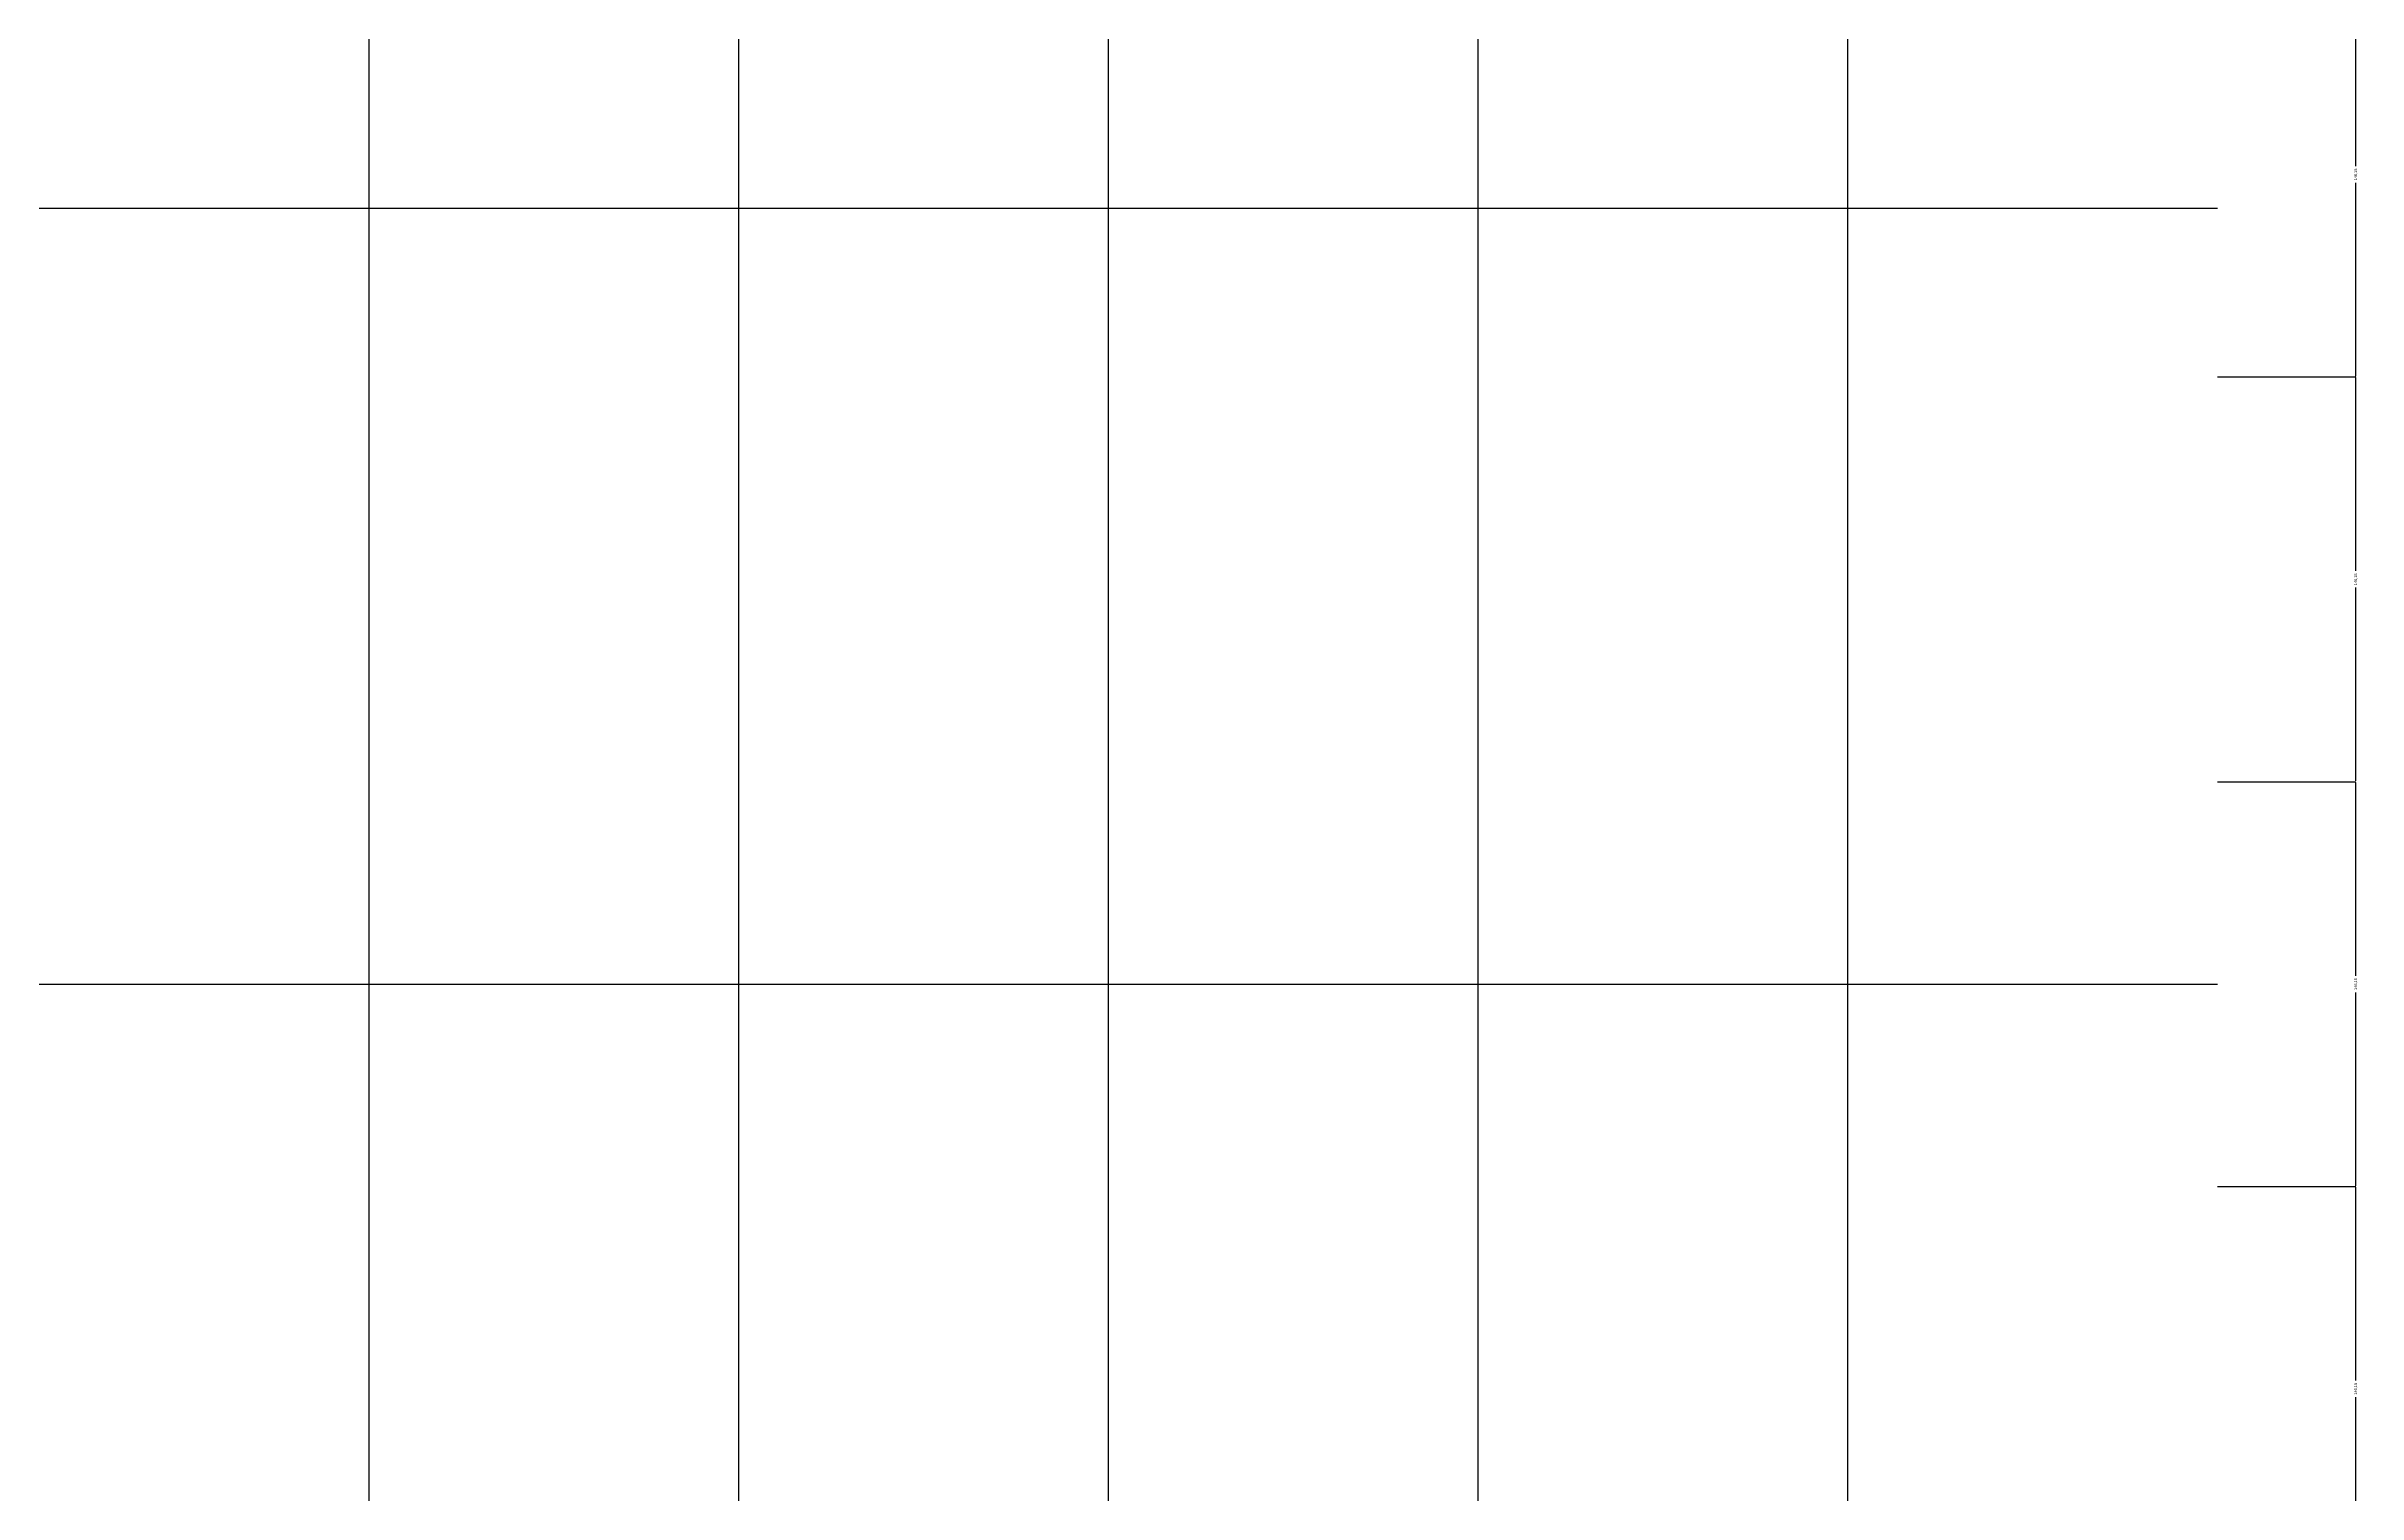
# Model space of a CAD drawing. Header units: inches. Extents: x -5298 to 11252, y 8210 to 22495.
# Drawn here: x 9996 to 10831, y 16371 to 16894 of the extents above; entities that cross this region are included whole.
import ezdxf

# ---------------------------------------------------------------- set-up
doc = ezdxf.new("R2010")
doc.units = ezdxf.units.IN
doc.header["$LTSCALE"] = 55
doc.header["$MEASUREMENT"] = 0
doc.layers.get('Defpoints').update_dxf_attribs({"color": 40})
doc.layers.add('BEAM', color=3, linetype='Continuous')
doc.layers.add('dim', color=2, linetype='Continuous')
doc.styles.get("Standard").update_dxf_attribs({"font": 'arial.ttf'})
doc.dimstyles.get("Standard").update_dxf_attribs({"dimtxt": 2.5, "dimasz": 2.5, "dimexe": 1.25, "dimexo": 0.625, "dimtad": 1, "dimtxsty": 'Standard', "dimcen": 2.5, "dimazin": 3, "dimtfac": 1, "dimtmove": 0, "dimatfit": 3})

# ---------------------------------------------------------------- blocks, each defined once
blk = doc.blocks.new('_CLOSEDFILLED')
at = {"color": 0, "linetype": 'BYBLOCK'}
blk.add_solid([(-1, 0.2), (0, 0), (-1, -0.2)], dxfattribs=at)
blk = doc.blocks.new('*D172')
at = {"color": 2}
for p, q in [((10780.33, 16482.25), (10830.33, 16482.25)), ((10830.33, 16412.18), (10830.33, 16482)), ((10830.33, 16336.35), (10830.33, 16406.18)), ((10780.33, 16336.1), (10830.33, 16336.1))]:
    blk.add_line(p, q, dxfattribs=at)
at = {"layer": 'Defpoints'}
for p in [(10780.33, 16482.25), (10780.33, 16336.1), (10830.33, 16336.1)]:
    blk.add_point(p, dxfattribs=at)
at = {"layer": 'dim', "color": 2, "xscale": 0.25, "yscale": 0.25}
for p, rotation in [((10830.33, 16482.25), 90), ((10830.33, 16336.1), 270)]:
    blk.add_blockref('_CLOSEDFILLED', p, dxfattribs=dict(at, rotation=rotation))
at = {"layer": 'dim', "color": 0, "insert": (10830.33, 16409.18), "char_height": 1, "attachment_point": 5, "rotation": 90}
blk.add_mtext('146,15', dxfattribs=at)
blk = doc.blocks.new('*D173')
at = {"color": 2}
for p, q in [((10780.33, 16628.4), (10830.33, 16628.4)), ((10830.33, 16558.32), (10830.33, 16628.15)), ((10830.33, 16482.5), (10830.33, 16552.32)), ((10780.33, 16482.25), (10830.33, 16482.25))]:
    blk.add_line(p, q, dxfattribs=at)
at = {"layer": 'Defpoints'}
for p in [(10780.33, 16628.4), (10780.33, 16482.25), (10830.33, 16482.25)]:
    blk.add_point(p, dxfattribs=at)
at = {"layer": 'dim', "color": 2, "xscale": 0.25, "yscale": 0.25}
for p, rotation in [((10830.33, 16628.4), 90), ((10830.33, 16482.25), 270)]:
    blk.add_blockref('_CLOSEDFILLED', p, dxfattribs=dict(at, rotation=rotation))
at = {"layer": 'dim', "color": 0, "insert": (10830.33, 16555.32), "char_height": 1, "attachment_point": 5, "rotation": 90}
blk.add_mtext('146,15', dxfattribs=at)
blk = doc.blocks.new('*D174')
at = {"color": 2}
for p, q in [((10780.33, 16774.54), (10830.33, 16774.54)), ((10830.33, 16704.47), (10830.33, 16774.29)), ((10830.33, 16628.65), (10830.33, 16698.47)), ((10780.33, 16628.4), (10830.33, 16628.4))]:
    blk.add_line(p, q, dxfattribs=at)
at = {"layer": 'Defpoints'}
for p in [(10780.33, 16774.54), (10780.33, 16628.4), (10830.33, 16628.4)]:
    blk.add_point(p, dxfattribs=at)
at = {"layer": 'dim', "color": 2, "xscale": 0.25, "yscale": 0.25}
for p, rotation in [((10830.33, 16774.54), 90), ((10830.33, 16628.4), 270)]:
    blk.add_blockref('_CLOSEDFILLED', p, dxfattribs=dict(at, rotation=rotation))
at = {"layer": 'dim', "color": 0, "insert": (10830.33, 16701.47), "char_height": 1, "attachment_point": 5, "rotation": 90}
blk.add_mtext('146,15', dxfattribs=at)
blk = doc.blocks.new('*D175')
at = {"color": 2}
for p, q in [((10780.33, 16920.69), (10830.33, 16920.69)), ((10830.33, 16850.62), (10830.33, 16920.44)), ((10830.33, 16774.79), (10830.33, 16844.62)), ((10780.33, 16774.54), (10830.33, 16774.54))]:
    blk.add_line(p, q, dxfattribs=at)
at = {"layer": 'Defpoints'}
for p in [(10780.33, 16920.69), (10780.33, 16774.54), (10830.33, 16774.54)]:
    blk.add_point(p, dxfattribs=at)
at = {"layer": 'dim', "color": 2, "xscale": 0.25, "yscale": 0.25}
for p, rotation in [((10830.33, 16920.69), 90), ((10830.33, 16774.54), 270)]:
    blk.add_blockref('_CLOSEDFILLED', p, dxfattribs=dict(at, rotation=rotation))
at = {"layer": 'dim', "color": 0, "insert": (10830.33, 16847.62), "char_height": 1, "attachment_point": 5, "rotation": 90}
blk.add_mtext('146,15', dxfattribs=at)

msp = doc.modelspace()

# ---------------------------------------------------------------- linework, layer by layer
at = {"layer": 'BEAM', "color": 5}
for p, q in [((10112.859, 11513.244), (10112.859, 18236.017)), ((10246.353, 11513.244), (10246.353, 18236.017)), ((10379.847, 11513.244), (10379.847, 18236.017)), ((10513.34, 11513.244), (10513.34, 18236.017)), ((10646.834, 11513.244), (10646.834, 18236.017)), ((7576.475, 16835.44), (10780.328, 16835.44)), ((7576.475, 16555.324), (10780.328, 16555.324))]:
    msp.add_line(p, q, dxfattribs=at)

# ---------------------------------------------------------------- dimensions: what is measured, and where the dimension line sits
at = {"layer": 'dim', "color": 2}
for base, p1, p2, picture, middle in [((10830.328, 16774.545), (10780.328, 16774.545), (10780.328, 16920.692), '*D175', (10830.328, 16847.618)), ((10830.328, 16628.398), (10780.328, 16628.398), (10780.328, 16774.545), '*D174', (10830.328, 16701.471)), ((10830.328, 16482.25), (10780.328, 16482.25), (10780.328, 16628.398), '*D173', (10830.328, 16555.324)), ((10830.328, 16336.103), (10780.328, 16336.103), (10780.328, 16482.25), '*D172', (10830.328, 16409.177))]:
    dim = msp.add_linear_dim(base=base, p1=p1, p2=p2, angle=90, dimstyle='Standard', dxfattribs=at)
    dim.commit()
    dim.dimension.update_dxf_attribs({"geometry": picture, "text_midpoint": middle})

doc.saveas('drawing.dxf')
